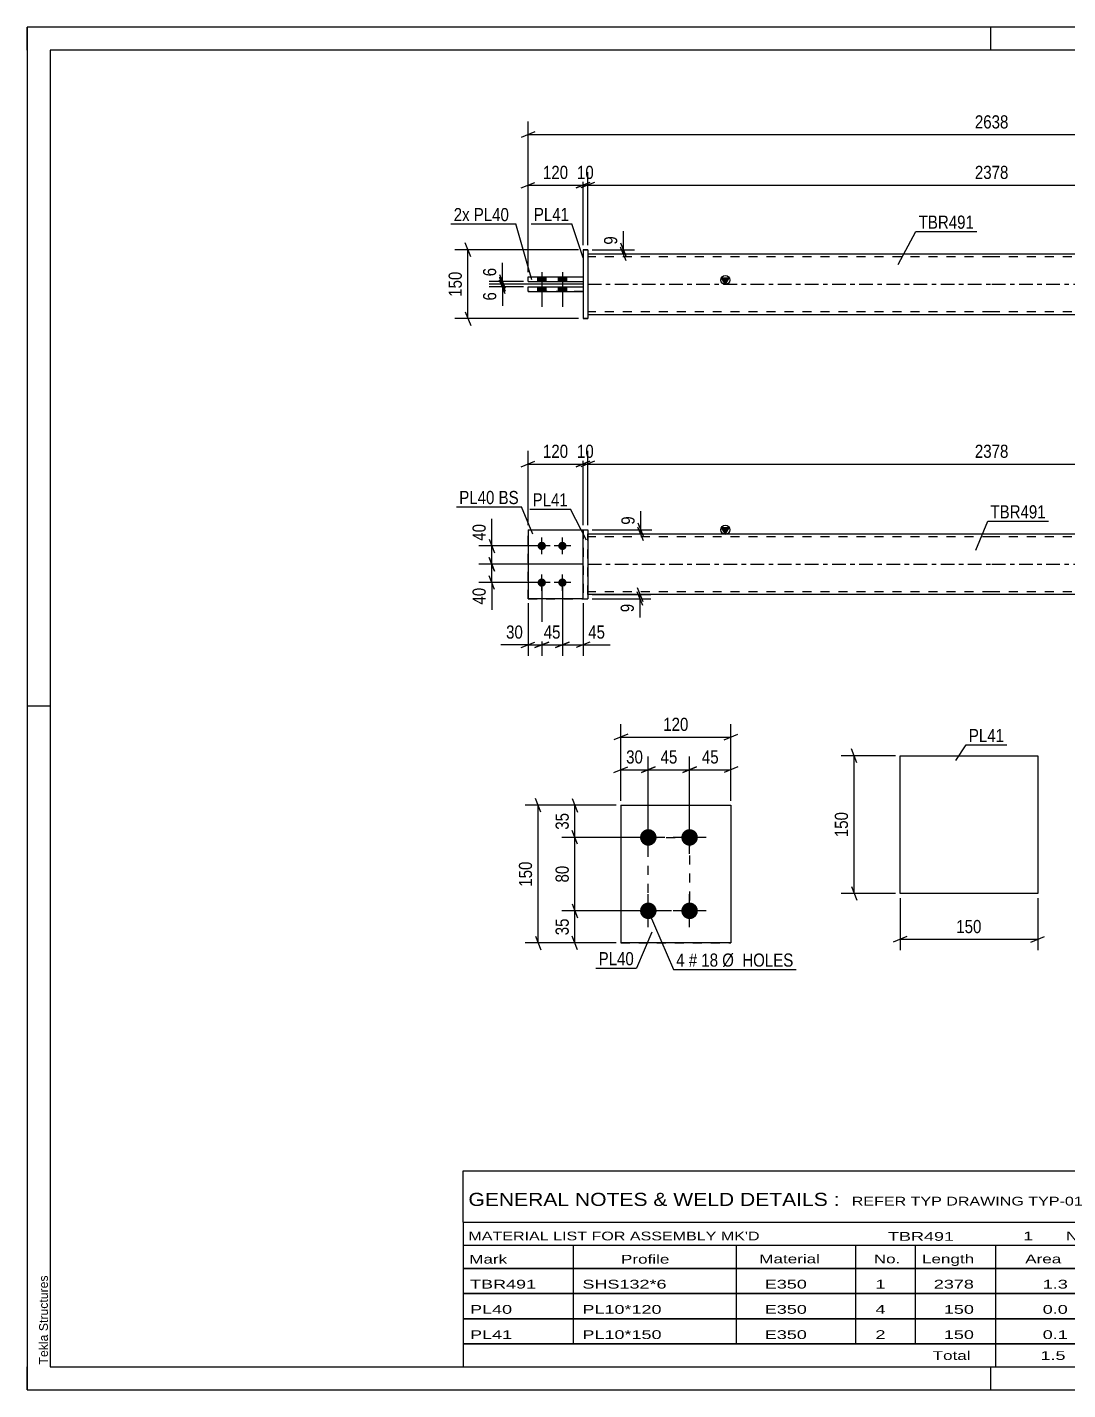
# Model space of a CAD drawing. Header units: millimetres. Extents: x 0 to 420, y 0 to 297.
# Drawn here: x 0 to 226.8, y 0 to 297 of the extents above; entities that cross this region are included whole.
import ezdxf

# ---------------------------------------------------------------- set-up
doc = ezdxf.new("R2010")
doc.units = ezdxf.units.MM
doc.linetypes.add('DXK_LINE_DOT2', pattern=[3.9198, 1.9599, -1.9599])
doc.linetypes.add('DXK_LINE_DOT3', pattern=[5.9187, 2.979, -0.9799, 0.9799, -0.9799])
doc.styles.add('Arial', font='ARIAL.TTF', dxfattribs={"height": 0.2})
doc.styles.add('Arial Narrow', font='ARIALN.TTF', dxfattribs={"height": 0.2})

# ---------------------------------------------------------------- blocks, each defined once
blk = doc.blocks.new('Unknown-582684500-1127')
at = {"color": 5, "linetype": 'Continuous'}
for p, q in [((420, 297), (0, 297)), ((0, 297), (0, 0)), ((0, 292), (0, 297)), ((210, 292), (210, 297)), ((415, 292), (5, 292)), ((5, 292), (5, 5)), ((5, 149), (0, 149)), ((0, 0), (0, 5)), ((5, 5), (415, 5)), ((210, 0), (210, 5)), ((0, 0), (420, 0))]:
    blk.add_line(p, q, dxfattribs=at)
at = {"color": 174, "linetype": 'Continuous', "style": 'Arial'}
blk.add_text('Tekla Structures', height=1.9102, rotation=90, dxfattribs=at).set_placement((4.5, 5.5))
blk = doc.blocks.new('Part-582684500-1392 - 1364')
at = {"color": 2, "linetype": 'Continuous'}
for p, q in [((109.14, 187.44), (121.14, 187.44)), ((109.14, 187.44), (109.14, 172.44)), ((121.14, 172.44), (109.14, 172.44)), ((109.14, 172.44), (109.14, 172.44))]:
    blk.add_line(p, q, dxfattribs=at)
at = {"color": 7, "linetype": 'DXK_LINE_DOT2'}
for p, q in [((109.14, 187.44), (121.14, 187.44)), ((121.14, 187.44), (121.14, 187.44)), ((121.14, 187.44), (121.14, 172.44)), ((109.14, 172.44), (121.14, 172.44))]:
    blk.add_line(p, q, dxfattribs=at)
blk = doc.blocks.new('Part-582684500-1397 - 1364')
at = {"color": 7, "linetype": 'DXK_LINE_DOT2'}
for p, q in [((109.14, 187.44), (121.14, 187.44)), ((109.14, 187.44), (121.14, 187.44)), ((109.14, 172.44), (109.14, 187.44)), ((121.14, 187.44), (121.14, 187.44)), ((121.14, 187.44), (121.14, 172.44)), ((109.14, 172.44), (121.14, 172.44)), ((121.14, 172.44), (109.14, 172.44)), ((109.14, 172.44), (109.14, 172.44))]:
    blk.add_line(p, q, dxfattribs=at)
blk = doc.blocks.new('Part-582684500-1412 - 1364')
at = {"color": 2, "linetype": 'Continuous'}
for p, q in [((121.14, 187.44), (122.14, 187.44)), ((121.14, 172.44), (121.14, 187.44)), ((122.14, 187.44), (122.14, 187.44)), ((122.14, 187.44), (122.14, 172.44)), ((121.14, 172.44), (122.14, 172.44))]:
    blk.add_line(p, q, dxfattribs=at)
at = {"color": 7, "linetype": 'DXK_LINE_DOT2'}
for p, q in [((121.14, 187.44), (122.14, 187.44)), ((121.14, 172.44), (122.14, 172.44))]:
    blk.add_line(p, q, dxfattribs=at)
blk = doc.blocks.new('Bolt-582684500-1414 - 1364')
at = {"linetype": 'Continuous'}
for points in [[(112.14, 184.84), (112.33, 184.82), (112.51, 184.76), (112.67, 184.67), (112.81, 184.54), (112.92, 184.39), (113, 184.22), (113.03, 184.03), (113.03, 183.85), (113, 183.66), (112.92, 183.49), (112.81, 183.34), (112.67, 183.21), (112.51, 183.12), (112.33, 183.06), (112.14, 183.04), (111.95, 183.06), (111.77, 183.12), (111.61, 183.21), (111.47, 183.34), (111.36, 183.49), (111.28, 183.66), (111.24, 183.85), (111.24, 184.03), (111.28, 184.22), (111.36, 184.39), (111.47, 184.54), (111.61, 184.67), (111.77, 184.76), (111.95, 184.82)], [(116.64, 184.84), (116.83, 184.82), (117.01, 184.76), (117.17, 184.67), (117.31, 184.54), (117.42, 184.39), (117.5, 184.22), (117.53, 184.03), (117.53, 183.85), (117.5, 183.66), (117.42, 183.49), (117.31, 183.34), (117.17, 183.21), (117.01, 183.12), (116.83, 183.06), (116.64, 183.04), (116.45, 183.06), (116.27, 183.12), (116.11, 183.21), (115.97, 183.34), (115.86, 183.49), (115.78, 183.66), (115.74, 183.85), (115.74, 184.03), (115.78, 184.22), (115.86, 184.39), (115.97, 184.54), (116.11, 184.67), (116.27, 184.76), (116.45, 184.82)], [(112.14, 176.84), (112.33, 176.82), (112.51, 176.76), (112.67, 176.67), (112.81, 176.54), (112.92, 176.39), (113, 176.22), (113.03, 176.03), (113.03, 175.85), (113, 175.66), (112.92, 175.49), (112.81, 175.34), (112.67, 175.21), (112.51, 175.12), (112.33, 175.06), (112.14, 175.04), (111.95, 175.06), (111.77, 175.12), (111.61, 175.21), (111.47, 175.34), (111.36, 175.49), (111.28, 175.66), (111.24, 175.85), (111.24, 176.03), (111.28, 176.22), (111.36, 176.39), (111.47, 176.54), (111.61, 176.67), (111.77, 176.76), (111.95, 176.82)], [(116.64, 176.84), (116.83, 176.82), (117.01, 176.76), (117.17, 176.67), (117.31, 176.54), (117.42, 176.39), (117.5, 176.22), (117.53, 176.03), (117.53, 175.85), (117.5, 175.66), (117.42, 175.49), (117.31, 175.34), (117.17, 175.21), (117.01, 175.12), (116.83, 175.06), (116.64, 175.04), (116.45, 175.06), (116.27, 175.12), (116.11, 175.21), (115.97, 175.34), (115.86, 175.49), (115.78, 175.66), (115.74, 175.85), (115.74, 176.03), (115.78, 176.22), (115.86, 176.39), (115.97, 176.54), (116.11, 176.67), (116.27, 176.76), (116.45, 176.82)]]:
    blk.add_hatch(color=1, dxfattribs=at).paths.add_polyline_path(points)
at = {"color": 1, "linetype": 'Continuous'}
for p, q in [((112.14, 182.14), (112.14, 185.74)), ((116.64, 182.14), (116.64, 185.74)), ((113.94, 183.94), (110.34, 183.94)), ((118.44, 183.94), (114.84, 183.94)), ((113.94, 175.94), (110.34, 175.94)), ((112.14, 174.14), (112.14, 177.74)), ((118.44, 175.94), (114.84, 175.94)), ((116.64, 174.14), (116.64, 177.74))]:
    blk.add_line(p, q, dxfattribs=at)
blk = doc.blocks.new('Part-582684500-1439 - 1364')
at = {"linetype": 'Continuous'}
blk.add_hatch(color=2, dxfattribs=at).paths.add_polyline_path([(152.14, 186.54), (151.34, 187.94), (152.94, 187.94)])
at = {"color": 2, "linetype": 'Continuous'}
for p, q in [((152.14, 186.54), (151.34, 187.94)), ((151.34, 187.94), (152.94, 187.94)), ((152.94, 187.94), (152.14, 186.54)), ((122.14, 186.54), (210.14, 186.54)), ((210.24, 186.54), (298.24, 186.54)), ((210.14, 173.34), (122.14, 173.34)), ((298.24, 173.34), (210.24, 173.34))]:
    blk.add_line(p, q, dxfattribs=at)
at = {"color": 7, "linetype": 'DXK_LINE_DOT2'}
for p, q in [((122.14, 173.34), (122.14, 186.54)), ((210.14, 185.94), (122.14, 185.94)), ((298.24, 185.94), (210.24, 185.94)), ((298.24, 186.54), (298.24, 173.34)), ((210.14, 173.94), (122.14, 173.94)), ((298.24, 173.94), (210.24, 173.94))]:
    blk.add_line(p, q, dxfattribs=at)
at = {"color": 7, "linetype": 'DXK_LINE_DOT3'}
for p, q in [((122.14, 179.94), (210.14, 179.94)), ((210.24, 179.94), (298.24, 179.94))]:
    blk.add_line(p, q, dxfattribs=at)
at = {"color": 2, "linetype": 'Continuous'}
blk.add_circle((152.14, 187.44), 1, dxfattribs=at)
blk = doc.blocks.new('Part-582684500-1771 - 1745')
at = {"color": 2, "linetype": 'Continuous'}
for p, q in [((109.14, 240.39), (121.14, 240.39)), ((109.14, 239.39), (109.14, 240.39)), ((109.14, 239.39), (121.14, 239.39)), ((109.14, 239.39), (109.14, 239.39)), ((121.14, 240.39), (121.14, 239.39))]:
    blk.add_line(p, q, dxfattribs=at)
at = {"color": 7, "linetype": 'DXK_LINE_DOT2'}
for p, q in [((109.14, 240.39), (121.14, 240.39)), ((121.14, 239.39), (109.14, 239.39))]:
    blk.add_line(p, q, dxfattribs=at)
blk = doc.blocks.new('Part-582684500-1751 - 1745')
at = {"linetype": 'Continuous'}
blk.add_hatch(color=2, dxfattribs=at).paths.add_polyline_path([(152.14, 240.99), (151.34, 242.39), (152.94, 242.39)])
at = {"color": 2, "linetype": 'Continuous'}
for p, q in [((122.14, 247.59), (210.14, 247.59)), ((210.24, 247.59), (298.24, 247.59)), ((152.14, 240.99), (151.34, 242.39)), ((151.34, 242.39), (152.94, 242.39)), ((152.94, 242.39), (152.14, 240.99)), ((122.14, 234.39), (210.14, 234.39)), ((210.24, 234.39), (298.24, 234.39))]:
    blk.add_line(p, q, dxfattribs=at)
at = {"color": 7, "linetype": 'DXK_LINE_DOT2'}
for p, q in [((122.14, 247.59), (122.14, 234.39)), ((210.14, 246.99), (122.14, 246.99)), ((298.24, 246.99), (210.24, 246.99)), ((298.24, 247.59), (298.24, 234.39)), ((210.14, 234.99), (122.14, 234.99)), ((298.24, 234.99), (210.24, 234.99))]:
    blk.add_line(p, q, dxfattribs=at)
at = {"color": 7, "linetype": 'DXK_LINE_DOT3'}
for p, q in [((122.14, 240.99), (210.14, 240.99)), ((210.24, 240.99), (298.24, 240.99))]:
    blk.add_line(p, q, dxfattribs=at)
at = {"color": 2, "linetype": 'Continuous'}
blk.add_circle((152.14, 241.89), 1, dxfattribs=at)
blk = doc.blocks.new('Part-582684500-1776 - 1745')
at = {"color": 2, "linetype": 'Continuous'}
for p, q in [((109.14, 242.59), (121.14, 242.59)), ((109.14, 241.59), (109.14, 242.59)), ((109.14, 241.59), (121.14, 241.59)), ((109.14, 241.59), (109.14, 241.59)), ((121.14, 242.59), (121.14, 241.59))]:
    blk.add_line(p, q, dxfattribs=at)
at = {"color": 7, "linetype": 'DXK_LINE_DOT2'}
for p, q in [((109.14, 242.59), (121.14, 242.59)), ((109.14, 242.59), (109.14, 242.59)), ((109.14, 241.59), (121.14, 241.59)), ((121.14, 242.59), (121.14, 242.59))]:
    blk.add_line(p, q, dxfattribs=at)
blk = doc.blocks.new('Part-582684500-1781 - 1745')
at = {"color": 2, "linetype": 'Continuous'}
for p, q in [((121.14, 248.49), (122.14, 248.49)), ((121.14, 248.49), (121.14, 233.49)), ((122.14, 248.49), (122.14, 248.49)), ((122.14, 248.49), (122.14, 233.49)), ((122.14, 233.49), (121.14, 233.49)), ((121.14, 233.49), (121.14, 233.49))]:
    blk.add_line(p, q, dxfattribs=at)
at = {"color": 7, "linetype": 'DXK_LINE_DOT2'}
for p, q in [((122.14, 248.49), (121.14, 248.49)), ((122.14, 248.49), (122.14, 248.49)), ((121.14, 233.49), (122.14, 233.49))]:
    blk.add_line(p, q, dxfattribs=at)
blk = doc.blocks.new('Bolt-582684500-1783 - 1745')
at = {"linetype": 'Continuous'}
for points in [[(111.24, 241.59), (113.04, 241.59), (113.04, 242.59), (111.24, 242.59)], [(111.24, 241.59), (113.04, 241.59), (113.04, 242.59), (111.24, 242.59)], [(115.74, 241.59), (117.54, 241.59), (117.54, 242.59), (115.74, 242.59)], [(115.74, 241.59), (117.54, 241.59), (117.54, 242.59), (115.74, 242.59)], [(111.24, 239.39), (113.04, 239.39), (113.04, 240.39), (111.24, 240.39)], [(111.24, 239.39), (113.04, 239.39), (113.04, 240.39), (111.24, 240.39)], [(115.74, 239.39), (117.54, 239.39), (117.54, 240.39), (115.74, 240.39)], [(115.74, 239.39), (117.54, 239.39), (117.54, 240.39), (115.74, 240.39)]]:
    blk.add_hatch(color=1, dxfattribs=at).paths.add_polyline_path(points)
at = {"color": 1, "linetype": 'Continuous'}
for p, q in [((112.14, 243.59), (112.14, 236.09)), ((112.14, 243.59), (112.14, 236.09)), ((116.64, 243.59), (116.64, 236.09)), ((116.64, 243.59), (116.64, 236.09)), ((111.24, 242.59), (111.24, 241.59)), ((111.24, 242.59), (111.24, 241.59)), ((113.04, 242.59), (113.04, 241.59)), ((113.04, 242.59), (113.04, 241.59)), ((115.74, 242.59), (115.74, 241.59)), ((115.74, 242.59), (115.74, 241.59)), ((117.54, 242.59), (117.54, 241.59)), ((117.54, 242.59), (117.54, 241.59)), ((111.24, 240.39), (111.24, 239.39)), ((111.24, 240.39), (111.24, 239.39)), ((113.04, 240.39), (113.04, 239.39)), ((113.04, 240.39), (113.04, 239.39)), ((115.74, 240.39), (115.74, 239.39)), ((115.74, 240.39), (115.74, 239.39)), ((117.54, 240.39), (117.54, 239.39)), ((117.54, 240.39), (117.54, 239.39))]:
    blk.add_line(p, q, dxfattribs=at)
blk = doc.blocks.new('Bolt-582684500-2085 - 2022')
at = {"linetype": 'Continuous'}
for points in [[(135.36, 122.2), (135.73, 122.16), (136.09, 122.04), (136.41, 121.85), (136.69, 121.6), (136.92, 121.3), (137.07, 120.95), (137.15, 120.58), (137.15, 120.21), (137.07, 119.84), (136.92, 119.5), (136.69, 119.19), (136.41, 118.94), (136.09, 118.75), (135.73, 118.63), (135.36, 118.6), (134.98, 118.63), (134.62, 118.75), (134.3, 118.94), (134.02, 119.19), (133.8, 119.5), (133.64, 119.84), (133.57, 120.21), (133.57, 120.58), (133.64, 120.95), (133.8, 121.3), (134.02, 121.6), (134.3, 121.85), (134.62, 122.04), (134.98, 122.16)], [(144.36, 122.2), (144.73, 122.16), (145.09, 122.04), (145.41, 121.85), (145.69, 121.6), (145.92, 121.3), (146.07, 120.95), (146.15, 120.58), (146.15, 120.21), (146.07, 119.84), (145.92, 119.5), (145.69, 119.19), (145.41, 118.94), (145.09, 118.75), (144.73, 118.63), (144.36, 118.6), (143.98, 118.63), (143.62, 118.75), (143.3, 118.94), (143.02, 119.19), (142.8, 119.5), (142.64, 119.84), (142.57, 120.21), (142.57, 120.58), (142.64, 120.95), (142.8, 121.3), (143.02, 121.6), (143.3, 121.85), (143.62, 122.04), (143.98, 122.16)], [(135.36, 106.2), (135.73, 106.16), (136.09, 106.04), (136.41, 105.85), (136.69, 105.6), (136.92, 105.3), (137.07, 104.95), (137.15, 104.58), (137.15, 104.21), (137.07, 103.84), (136.92, 103.5), (136.69, 103.19), (136.41, 102.94), (136.09, 102.75), (135.73, 102.63), (135.36, 102.6), (134.98, 102.63), (134.62, 102.75), (134.3, 102.94), (134.02, 103.19), (133.8, 103.5), (133.64, 103.84), (133.57, 104.21), (133.57, 104.58), (133.64, 104.95), (133.8, 105.3), (134.02, 105.6), (134.3, 105.85), (134.62, 106.04), (134.98, 106.16)], [(144.36, 106.2), (144.73, 106.16), (145.09, 106.04), (145.41, 105.85), (145.69, 105.6), (145.92, 105.3), (146.07, 104.95), (146.15, 104.58), (146.15, 104.21), (146.07, 103.84), (145.92, 103.5), (145.69, 103.19), (145.41, 102.94), (145.09, 102.75), (144.73, 102.63), (144.36, 102.6), (143.98, 102.63), (143.62, 102.75), (143.3, 102.94), (143.02, 103.19), (142.8, 103.5), (142.64, 103.84), (142.57, 104.21), (142.57, 104.58), (142.64, 104.95), (142.8, 105.3), (143.02, 105.6), (143.3, 105.85), (143.62, 106.04), (143.98, 106.16)]]:
    blk.add_hatch(color=1, dxfattribs=at).paths.add_polyline_path(points)
at = {"color": 1, "linetype": 'Continuous'}
for p, q in [((135.36, 116.8), (135.36, 124)), ((144.36, 116.8), (144.36, 124)), ((138.96, 120.4), (131.76, 120.4)), ((147.96, 120.4), (140.76, 120.4)), ((135.36, 100.8), (135.36, 108)), ((144.36, 100.8), (144.36, 108)), ((138.96, 104.4), (131.76, 104.4)), ((147.96, 104.4), (140.76, 104.4))]:
    blk.add_line(p, q, dxfattribs=at)
blk = doc.blocks.new('Part-582684500-2090 - 2022')
at = {"color": 2, "linetype": 'Continuous'}
for p, q in [((129.36, 127.4), (153.36, 127.4)), ((129.36, 127.4), (129.36, 97.4)), ((153.36, 127.4), (153.36, 127.4)), ((153.36, 127.4), (153.36, 97.4)), ((153.36, 97.4), (129.36, 97.4)), ((129.36, 97.4), (129.36, 97.4))]:
    blk.add_line(p, q, dxfattribs=at)
at = {"color": 7, "linetype": 'DXK_LINE_DOT2'}
for p, q in [((129.36, 127.4), (153.36, 127.4)), ((153.36, 127.4), (153.36, 127.4)), ((129.36, 97.4), (153.36, 97.4))]:
    blk.add_line(p, q, dxfattribs=at)
blk = doc.blocks.new('Part-582684500-2237 - 2231')
at = {"color": 2, "linetype": 'Continuous'}
for p, q in [((190.22, 108.19), (190.23, 138.19)), ((190.23, 138.19), (220.23, 138.19)), ((220.23, 138.19), (220.22, 108.19)), ((220.22, 108.19), (190.22, 108.19))]:
    blk.add_line(p, q, dxfattribs=at)
blk = doc.blocks.new('Rectangle-582684500-2216 - 2022')
at = {"color": 1, "linetype": 'DXK_LINE_DOT2'}
blk.add_lwpolyline([(135.36, 120.4), (144.36, 120.4), (144.36, 104.4), (135.36, 104.4), (135.36, 120.4)], close=True, dxfattribs=at)
blk = doc.blocks.new('StraightDimension-582684500-1601 - 1364')
at = {"color": 7, "linetype": 'Continuous'}
for p, q in [((100.66, 185.44), (101.86, 182.44)), ((111.14, 183.94), (98.41, 183.94)), ((101.86, 178.44), (100.66, 181.44)), ((101.26, 179.94), (101.26, 183.94)), ((121.14, 179.94), (98.41, 179.94))]:
    blk.add_line(p, q, dxfattribs=at)
at = {"color": 0}
blk.add_wipeout([(100.51, 189.32), (96.31, 189.32), (96.31, 184.46), (100.51, 184.46)], dxfattribs=at)
at = {"color": 7, "linetype": 'Continuous'}
blk.add_line((101.26, 183.94), (101.26, 189.85), dxfattribs=at)
blk.add_line((101.26, 183.94), (101.26, 189.85), dxfattribs=at)
at = {"color": 3, "style": 'Arial Narrow'}
blk.add_text('40', height=2.863, rotation=90.0002, dxfattribs=at).set_placement((99.91, 185.06))
blk = doc.blocks.new('StraightDimension-582684500-1572 - 1364')
at = {"color": 7, "linetype": 'Continuous'}
for p, q in [((112.14, 174.94), (112.14, 159.98)), ((109.14, 171.44), (109.14, 159.98)), ((107.64, 161.78), (110.64, 162.98)), ((109.14, 162.38), (112.14, 162.38)), ((113.64, 162.98), (110.64, 161.78))]:
    blk.add_line(p, q, dxfattribs=at)
at = {"color": 0}
blk.add_wipeout([(108.61, 163.13), (108.61, 167.33), (103.76, 167.33), (103.76, 163.13)], dxfattribs=at)
at = {"color": 7, "linetype": 'Continuous'}
blk.add_line((109.14, 162.38), (103.23, 162.38), dxfattribs=at)
blk.add_line((109.14, 162.38), (103.23, 162.38), dxfattribs=at)
at = {"color": 3, "style": 'Arial Narrow'}
blk.add_text('30', height=2.863, dxfattribs=at).set_placement((104.36, 163.73))
blk = doc.blocks.new('StraightDimension-582684500-1565 - 1364')
at = {"color": 7, "linetype": 'Continuous'}
for p, q in [((112.14, 174.94), (112.14, 159.98)), ((116.64, 174.94), (116.64, 159.98)), ((110.64, 161.78), (113.64, 162.98)), ((112.14, 162.38), (116.64, 162.38)), ((118.14, 162.98), (115.14, 161.78))]:
    blk.add_line(p, q, dxfattribs=at)
at = {"color": 0}
blk.add_wipeout([(116.82, 163.13), (116.82, 167.33), (111.96, 167.33), (111.96, 163.13)], dxfattribs=at)
at = {"color": 3, "style": 'Arial Narrow'}
blk.add_text('45', height=2.863, dxfattribs=at).set_placement((112.56, 163.73))
blk = doc.blocks.new('StraightDimension-582684500-1458 - 1364')
at = {"color": 7, "linetype": 'Continuous'}
for p, q in [((107.64, 201.19), (110.64, 202.39)), ((109.14, 188.44), (109.14, 204.64)), ((122.64, 202.39), (119.64, 201.19)), ((121.14, 188.44), (121.14, 204.64)), ((109.14, 201.79), (121.14, 201.79))]:
    blk.add_line(p, q, dxfattribs=at)
at = {"color": 0}
blk.add_wipeout([(118.48, 202.54), (118.48, 206.74), (111.8, 206.74), (111.8, 202.54)], dxfattribs=at)
at = {"color": 3, "style": 'Arial Narrow'}
blk.add_text('120', height=2.863, dxfattribs=at).set_placement((112.4, 203.14))
blk = doc.blocks.new('StraightDimension-582684500-1485 - 1364')
at = {"color": 7, "linetype": 'Continuous'}
for p, q in [((119.64, 201.19), (122.64, 202.39)), ((123.64, 202.39), (120.64, 201.19)), ((121.14, 188.44), (121.14, 204.64)), ((122.14, 188.44), (122.14, 204.64)), ((121.14, 201.79), (122.14, 201.79))]:
    blk.add_line(p, q, dxfattribs=at)
at = {"color": 0}
blk.add_wipeout([(124.07, 202.54), (124.07, 206.74), (119.21, 206.74), (119.21, 202.54)], dxfattribs=at)
at = {"color": 3, "style": 'Arial Narrow'}
blk.add_text('10', height=2.863, dxfattribs=at).set_placement((119.81, 203.14))
blk = doc.blocks.new('StraightDimension-582684500-1502 - 1364')
at = {"color": 7, "linetype": 'Continuous'}
for p, q in [((123.64, 202.39), (120.64, 201.19)), ((122.14, 188.44), (122.14, 204.64)), ((296.74, 201.19), (299.74, 202.39)), ((298.24, 188.44), (298.24, 204.64)), ((122.14, 201.79), (298.24, 201.79))]:
    blk.add_line(p, q, dxfattribs=at)
at = {"color": 0}
blk.add_wipeout([(214.45, 202.54), (214.45, 206.74), (205.93, 206.74), (205.93, 202.54)], dxfattribs=at)
at = {"color": 3, "style": 'Arial Narrow'}
blk.add_text('2378', height=2.863, dxfattribs=at).set_placement((206.53, 203.14))
blk = doc.blocks.new('StraightDimension-582684500-1552 - 1364')
at = {"color": 7, "linetype": 'Continuous'}
for p, q in [((116.64, 174.94), (116.64, 159.98)), ((121.14, 171.44), (121.14, 159.98)), ((115.14, 161.78), (118.14, 162.98)), ((116.64, 162.38), (121.14, 162.38)), ((122.64, 162.98), (119.64, 161.78))]:
    blk.add_line(p, q, dxfattribs=at)
at = {"color": 0}
blk.add_wipeout([(126.52, 163.13), (126.52, 167.33), (121.66, 167.33), (121.66, 163.13)], dxfattribs=at)
at = {"color": 7, "linetype": 'Continuous'}
blk.add_line((121.14, 162.38), (127.05, 162.38), dxfattribs=at)
blk.add_line((121.14, 162.38), (127.05, 162.38), dxfattribs=at)
at = {"color": 3, "style": 'Arial Narrow'}
blk.add_text('45', height=2.863, dxfattribs=at).set_placement((122.26, 163.73))
blk = doc.blocks.new('StraightDimension-582684500-1583 - 1364')
at = {"color": 7, "linetype": 'Continuous'}
for p, q in [((123.14, 173.34), (135.94, 173.34)), ((123.14, 172.44), (135.94, 172.44)), ((132.94, 174.84), (134.14, 171.84)), ((134.14, 170.94), (132.94, 173.94)), ((133.54, 172.44), (133.54, 173.34))]:
    blk.add_line(p, q, dxfattribs=at)
at = {"color": 0}
blk.add_wipeout([(132.79, 171.91), (128.59, 171.91), (128.59, 168.89), (132.79, 168.89)], dxfattribs=at)
at = {"color": 7, "linetype": 'Continuous'}
blk.add_line((133.54, 172.44), (133.54, 168.36), dxfattribs=at)
blk.add_line((133.54, 172.44), (133.54, 168.36), dxfattribs=at)
at = {"color": 3, "style": 'Arial Narrow'}
blk.add_text('9', height=2.86, rotation=90.0002, dxfattribs=at).set_placement((132.19, 169.49))
blk = doc.blocks.new('StraightDimension-582684500-1592 - 1364')
at = {"color": 7, "linetype": 'Continuous'}
for p, q in [((123.14, 187.44), (136.1, 187.44)), ((133.1, 188.94), (134.3, 185.94)), ((134.3, 185.04), (133.1, 188.04)), ((133.7, 186.54), (133.7, 187.44)), ((123.14, 186.54), (136.1, 186.54))]:
    blk.add_line(p, q, dxfattribs=at)
at = {"color": 0}
blk.add_wipeout([(132.95, 190.99), (128.75, 190.99), (128.75, 187.96), (132.95, 187.96)], dxfattribs=at)
at = {"color": 7, "linetype": 'Continuous'}
blk.add_line((133.7, 187.44), (133.7, 191.52), dxfattribs=at)
blk.add_line((133.7, 187.44), (133.7, 191.52), dxfattribs=at)
at = {"color": 3, "style": 'Arial Narrow'}
blk.add_text('9', height=2.86, rotation=90.0002, dxfattribs=at).set_placement((132.35, 188.56))
blk = doc.blocks.new('StraightDimension-582684500-1618 - 1364')
at = {"color": 7, "linetype": 'Continuous'}
for p, q in [((100.66, 181.44), (101.86, 178.44)), ((121.14, 179.94), (98.41, 179.94)), ((101.26, 175.94), (101.26, 179.94)), ((111.14, 175.94), (98.41, 175.94)), ((101.86, 174.44), (100.66, 177.44))]:
    blk.add_line(p, q, dxfattribs=at)
at = {"color": 0}
blk.add_wipeout([(100.51, 175.41), (96.31, 175.41), (96.31, 170.56), (100.51, 170.56)], dxfattribs=at)
at = {"color": 7, "linetype": 'Continuous'}
blk.add_line((101.26, 175.94), (101.26, 170.03), dxfattribs=at)
blk.add_line((101.26, 175.94), (101.26, 170.03), dxfattribs=at)
at = {"color": 3, "style": 'Arial Narrow'}
blk.add_text('40', height=2.863, rotation=90.0002, dxfattribs=at).set_placement((99.91, 171.16))
blk = doc.blocks.new('StraightDimension-582684500-1833 - 1745')
at = {"color": 7, "linetype": 'Continuous'}
for p, q in [((121.14, 240.99), (100.7, 240.99)), ((102.95, 242.49), (104.15, 239.49)), ((104.15, 238.89), (102.95, 241.89)), ((103.55, 240.39), (103.55, 240.99)), ((108.14, 240.39), (100.7, 240.39))]:
    blk.add_line(p, q, dxfattribs=at)
at = {"color": 0}
blk.add_wipeout([(102.8, 239.86), (98.6, 239.86), (98.6, 236.83), (102.8, 236.83)], dxfattribs=at)
at = {"color": 7, "linetype": 'Continuous'}
blk.add_line((103.55, 240.39), (103.55, 236.31), dxfattribs=at)
blk.add_line((103.55, 240.39), (103.55, 236.31), dxfattribs=at)
at = {"color": 3, "style": 'Arial Narrow'}
blk.add_text('6', height=2.86, rotation=90.0002, dxfattribs=at).set_placement((102.2, 237.43))
blk = doc.blocks.new('StraightDimension-582684500-1882 - 1745')
at = {"color": 7, "linetype": 'Continuous'}
for p, q in [((109.14, 243.59), (109.14, 265.43)), ((121.14, 249.49), (121.14, 265.43)), ((107.64, 261.98), (110.64, 263.18)), ((109.14, 262.58), (121.14, 262.58)), ((122.64, 263.18), (119.64, 261.98))]:
    blk.add_line(p, q, dxfattribs=at)
at = {"color": 0}
blk.add_wipeout([(118.48, 263.33), (118.48, 267.53), (111.8, 267.53), (111.8, 263.33)], dxfattribs=at)
at = {"color": 3, "style": 'Arial Narrow'}
blk.add_text('120', height=2.863, dxfattribs=at).set_placement((112.4, 263.93))
blk = doc.blocks.new('StraightDimension-582684500-1817 - 1745')
at = {"color": 7, "linetype": 'Continuous'}
for p, q in [((108.14, 241.59), (100.7, 241.59)), ((121.14, 240.99), (100.7, 240.99)), ((102.95, 243.09), (104.15, 240.09)), ((104.15, 239.49), (102.95, 242.49)), ((103.55, 240.99), (103.55, 241.59))]:
    blk.add_line(p, q, dxfattribs=at)
at = {"color": 0}
blk.add_wipeout([(102.8, 245.14), (98.6, 245.14), (98.6, 242.11), (102.8, 242.11)], dxfattribs=at)
at = {"color": 7, "linetype": 'Continuous'}
blk.add_line((103.55, 241.59), (103.55, 245.66), dxfattribs=at)
blk.add_line((103.55, 241.59), (103.55, 245.66), dxfattribs=at)
at = {"color": 3, "style": 'Arial Narrow'}
blk.add_text('6', height=2.86, rotation=90.0002, dxfattribs=at).set_placement((102.2, 242.71))
blk = doc.blocks.new('StraightDimension-582684500-1850 - 1745')
at = {"color": 7, "linetype": 'Continuous'}
for p, q in [((129.32, 249.99), (130.52, 246.99)), ((123.14, 248.49), (132.32, 248.49)), ((123.14, 247.59), (132.32, 247.59)), ((130.52, 246.09), (129.32, 249.09)), ((129.92, 247.59), (129.92, 248.49))]:
    blk.add_line(p, q, dxfattribs=at)
at = {"color": 0}
blk.add_wipeout([(129.17, 252.04), (124.97, 252.04), (124.97, 249.01), (129.17, 249.01)], dxfattribs=at)
at = {"color": 7, "linetype": 'Continuous'}
blk.add_line((129.92, 248.49), (129.92, 252.56), dxfattribs=at)
blk.add_line((129.92, 248.49), (129.92, 252.56), dxfattribs=at)
at = {"color": 3, "style": 'Arial Narrow'}
blk.add_text('9', height=2.86, rotation=90.0002, dxfattribs=at).set_placement((128.57, 249.61))
blk = doc.blocks.new('StraightDimension-582684500-1861 - 1745')
at = {"color": 7, "linetype": 'Continuous'}
for p, q in [((96.65, 246.99), (95.45, 249.99)), ((120.14, 248.49), (93.2, 248.49)), ((96.05, 233.49), (96.05, 248.49)), ((95.45, 234.99), (96.65, 231.99)), ((120.14, 233.49), (93.2, 233.49))]:
    blk.add_line(p, q, dxfattribs=at)
at = {"color": 0}
blk.add_wipeout([(95.3, 244.33), (91.1, 244.33), (91.1, 237.64), (95.3, 237.64)], dxfattribs=at)
at = {"color": 3, "style": 'Arial Narrow'}
blk.add_text('150', height=2.863, rotation=90.0002, dxfattribs=at).set_placement((94.7, 238.24))
blk = doc.blocks.new('StraightDimension-582684500-1872 - 1745')
at = {"color": 7, "linetype": 'Continuous'}
for p, q in [((121.14, 249.49), (121.14, 265.43)), ((122.14, 249.49), (122.14, 265.43)), ((119.64, 261.98), (122.64, 263.18)), ((123.64, 263.18), (120.64, 261.98)), ((121.14, 262.58), (122.14, 262.58))]:
    blk.add_line(p, q, dxfattribs=at)
at = {"color": 0}
blk.add_wipeout([(124.07, 263.33), (124.07, 267.53), (119.21, 267.53), (119.21, 263.33)], dxfattribs=at)
at = {"color": 3, "style": 'Arial Narrow'}
blk.add_text('10', height=2.863, dxfattribs=at).set_placement((119.81, 263.93))
blk = doc.blocks.new('StraightDimension-582684500-1892 - 1745')
at = {"color": 7, "linetype": 'Continuous'}
for p, q in [((122.14, 249.49), (122.14, 265.43)), ((298.24, 249.49), (298.24, 265.43)), ((123.64, 263.18), (120.64, 261.98)), ((122.14, 262.58), (298.24, 262.58)), ((296.74, 261.98), (299.74, 263.18))]:
    blk.add_line(p, q, dxfattribs=at)
at = {"color": 0}
blk.add_wipeout([(214.45, 263.33), (214.45, 267.53), (205.93, 267.53), (205.93, 263.33)], dxfattribs=at)
at = {"color": 3, "style": 'Arial Narrow'}
blk.add_text('2378', height=2.863, dxfattribs=at).set_placement((206.53, 263.93))
blk = doc.blocks.new('StraightDimension-582684500-1923 - 1745')
at = {"color": 7, "linetype": 'Continuous'}
for p, q in [((109.14, 243.59), (109.14, 276.44)), ((311.24, 243.59), (311.24, 276.44)), ((110.64, 274.19), (107.64, 272.99)), ((109.14, 273.59), (311.24, 273.59)), ((309.74, 272.99), (312.74, 274.19))]:
    blk.add_line(p, q, dxfattribs=at)
at = {"color": 0}
blk.add_wipeout([(214.45, 274.34), (214.45, 278.54), (205.93, 278.54), (205.93, 274.34)], dxfattribs=at)
at = {"color": 3, "style": 'Arial Narrow'}
blk.add_text('2638', height=2.863, dxfattribs=at).set_placement((206.53, 274.94))
blk = doc.blocks.new('StraightDimension-582684500-2094 - 2022')
at = {"color": 7, "linetype": 'Continuous'}
for p, q in [((130.86, 142.87), (127.86, 141.67)), ((129.36, 128.4), (129.36, 145.12)), ((151.86, 141.67), (154.86, 142.87)), ((153.36, 128.4), (153.36, 145.12)), ((129.36, 142.27), (153.36, 142.27))]:
    blk.add_line(p, q, dxfattribs=at)
at = {"color": 0}
blk.add_wipeout([(144.7, 143.02), (144.7, 147.22), (138.01, 147.22), (138.01, 143.02)], dxfattribs=at)
at = {"color": 3, "style": 'Arial Narrow'}
blk.add_text('120', height=2.863, dxfattribs=at).set_placement((138.61, 143.62))
blk = doc.blocks.new('StraightDimension-582684500-2114 - 2022')
at = {"color": 7, "linetype": 'Continuous'}
for p, q in [((129.36, 128.4), (129.36, 138.01)), ((135.36, 121.4), (135.36, 138.01)), ((127.86, 134.56), (130.86, 135.76)), ((129.36, 135.16), (135.36, 135.16)), ((136.86, 135.76), (133.86, 134.56))]:
    blk.add_line(p, q, dxfattribs=at)
at = {"color": 0}
blk.add_wipeout([(134.78, 135.91), (134.78, 140.11), (129.93, 140.11), (129.93, 135.91)], dxfattribs=at)
at = {"color": 3, "style": 'Arial Narrow'}
blk.add_text('30', height=2.863, dxfattribs=at).set_placement((130.53, 136.51))
blk = doc.blocks.new('StraightDimension-582684500-2154 - 2022')
at = {"color": 7, "linetype": 'Continuous'}
for p, q in [((111.96, 125.9), (110.76, 128.9)), ((128.36, 127.4), (108.51, 127.4)), ((111.36, 97.4), (111.36, 127.4)), ((110.76, 98.9), (111.96, 95.9)), ((128.36, 97.4), (108.51, 97.4))]:
    blk.add_line(p, q, dxfattribs=at)
at = {"color": 0}
blk.add_wipeout([(110.61, 115.74), (106.41, 115.74), (106.41, 109.05), (110.61, 109.05)], dxfattribs=at)
at = {"color": 3, "style": 'Arial Narrow'}
blk.add_text('150', height=2.863, rotation=90.0002, dxfattribs=at).set_placement((110.01, 109.65))
blk = doc.blocks.new('StraightDimension-582684500-2127 - 2022')
at = {"color": 7, "linetype": 'Continuous'}
for p, q in [((135.36, 121.4), (135.36, 138.01)), ((144.36, 121.4), (144.36, 138.01)), ((133.86, 134.56), (136.86, 135.76)), ((135.36, 135.16), (144.36, 135.16)), ((145.86, 135.76), (142.86, 134.56))]:
    blk.add_line(p, q, dxfattribs=at)
at = {"color": 0}
blk.add_wipeout([(142.28, 135.91), (142.28, 140.11), (137.43, 140.11), (137.43, 135.91)], dxfattribs=at)
at = {"color": 3, "style": 'Arial Narrow'}
blk.add_text('45', height=2.863, dxfattribs=at).set_placement((138.03, 136.51))
blk = doc.blocks.new('StraightDimension-582684500-2137 - 2022')
at = {"color": 7, "linetype": 'Continuous'}
for p, q in [((144.36, 121.4), (144.36, 138.01)), ((153.36, 128.4), (153.36, 138.01)), ((142.86, 134.56), (145.86, 135.76)), ((144.36, 135.16), (153.36, 135.16)), ((154.86, 135.76), (151.86, 134.56))]:
    blk.add_line(p, q, dxfattribs=at)
at = {"color": 0}
blk.add_wipeout([(151.28, 135.91), (151.28, 140.11), (146.43, 140.11), (146.43, 135.91)], dxfattribs=at)
at = {"color": 3, "style": 'Arial Narrow'}
blk.add_text('45', height=2.863, dxfattribs=at).set_placement((147.03, 136.51))
blk = doc.blocks.new('StraightDimension-582684500-2171 - 2022')
at = {"color": 7, "linetype": 'Continuous'}
for p, q in [((134.36, 104.4), (116.51, 104.4)), ((118.76, 105.9), (119.96, 102.9)), ((119.36, 97.4), (119.36, 104.4)), ((119.96, 95.9), (118.76, 98.9)), ((128.36, 97.4), (116.51, 97.4))]:
    blk.add_line(p, q, dxfattribs=at)
at = {"color": 0}
blk.add_wipeout([(118.61, 103.32), (114.41, 103.32), (114.41, 98.47), (118.61, 98.47)], dxfattribs=at)
at = {"color": 3, "style": 'Arial Narrow'}
blk.add_text('35', height=2.863, rotation=90.0002, dxfattribs=at).set_placement((118.01, 99.07))
blk = doc.blocks.new('StraightDimension-582684500-2187 - 2022')
at = {"color": 7, "linetype": 'Continuous'}
for p, q in [((119.96, 118.9), (118.76, 121.9)), ((134.36, 120.4), (116.51, 120.4)), ((119.36, 104.4), (119.36, 120.4)), ((134.36, 104.4), (116.51, 104.4)), ((118.76, 105.9), (119.96, 102.9))]:
    blk.add_line(p, q, dxfattribs=at)
at = {"color": 0}
blk.add_wipeout([(118.61, 114.82), (114.41, 114.82), (114.41, 109.97), (118.61, 109.97)], dxfattribs=at)
at = {"color": 3, "style": 'Arial Narrow'}
blk.add_text('80', height=2.863, rotation=90.0002, dxfattribs=at).set_placement((118.01, 110.57))
blk = doc.blocks.new('StraightDimension-582684500-2200 - 2022')
at = {"color": 7, "linetype": 'Continuous'}
for p, q in [((118.76, 128.9), (119.96, 125.9)), ((128.36, 127.4), (116.51, 127.4)), ((119.36, 120.4), (119.36, 127.4)), ((119.96, 118.9), (118.76, 121.9)), ((134.36, 120.4), (116.51, 120.4))]:
    blk.add_line(p, q, dxfattribs=at)
at = {"color": 0}
blk.add_wipeout([(118.61, 126.32), (114.41, 126.32), (114.41, 121.47), (118.61, 121.47)], dxfattribs=at)
at = {"color": 3, "style": 'Arial Narrow'}
blk.add_text('35', height=2.863, rotation=90.0002, dxfattribs=at).set_placement((118.01, 122.07))
blk = doc.blocks.new('StraightDimension-582684500-2239 - 2231')
at = {"color": 7, "linetype": 'Continuous'}
for p, q in [((180.82, 136.69), (179.62, 139.69)), ((189.23, 138.19), (177.37, 138.19)), ((180.22, 108.19), (180.22, 138.19)), ((189.22, 108.19), (177.37, 108.19)), ((179.62, 109.69), (180.82, 106.69))]:
    blk.add_line(p, q, dxfattribs=at)
at = {"color": 0}
blk.add_wipeout([(179.47, 126.53), (175.27, 126.53), (175.27, 119.85), (179.47, 119.85)], dxfattribs=at)
at = {"color": 3, "style": 'Arial Narrow'}
blk.add_text('150', height=2.863, rotation=90.0002, dxfattribs=at).set_placement((178.87, 120.45))
blk = doc.blocks.new('StraightDimension-582684500-2246 - 2231')
at = {"color": 7, "linetype": 'Continuous'}
for p, q in [((190.22, 107.19), (190.22, 95.79)), ((220.22, 107.19), (220.22, 95.79)), ((191.72, 98.79), (188.72, 97.59)), ((190.22, 98.19), (220.22, 98.19)), ((218.72, 97.59), (221.72, 98.79))]:
    blk.add_line(p, q, dxfattribs=at)
at = {"color": 0}
blk.add_wipeout([(208.57, 98.94), (208.57, 103.14), (201.88, 103.14), (201.88, 98.94)], dxfattribs=at)
at = {"color": 3, "style": 'Arial Narrow'}
blk.add_text('150', height=2.863, dxfattribs=at).set_placement((202.48, 99.54))
blk = doc.blocks.new('Unknown-582684500-2782')
at = {"color": 7, "linetype": 'Continuous'}
for p, q in [((95, 47.75), (255, 47.75)), ((95, 36.5), (95, 47.75)), ((255, 47.75), (255, 36.5)), ((95, 36.5), (255, 36.5)), ((95, 36.5), (95, 31.5)), ((255, 36.5), (255, 31.5)), ((95, 31.5), (255, 31.5)), ((95, 31.5), (95, 26.5)), ((119, 31.5), (119, 26.5)), ((154.5, 31.5), (154.5, 26.5)), ((180.5, 31.5), (180.5, 26.5)), ((193.5, 31.5), (193.5, 26.5)), ((211, 31.5), (211, 26.5)), ((233, 31.5), (233, 26.5)), ((255, 31.5), (255, 26.5)), ((95, 26.5), (255, 26.5)), ((95, 26.45), (95, 21.05)), ((95, 26.45), (255, 26.45)), ((119, 26.5), (119, 21)), ((154.5, 26.5), (154.5, 21)), ((180.5, 26.5), (180.5, 21)), ((193.5, 26.5), (193.5, 21)), ((211, 26.5), (211, 21)), ((233, 26.5), (233, 21)), ((255, 26.45), (255, 21.05)), ((95, 21.05), (255, 21.05)), ((95, 20.95), (95, 15.55)), ((95, 20.95), (255, 20.95)), ((119, 21), (119, 15.5)), ((154.5, 21), (154.5, 15.5)), ((180.5, 21), (180.5, 15.5)), ((193.5, 21), (193.5, 15.5)), ((211, 21), (211, 15.5)), ((233, 21), (233, 15.5)), ((255, 20.95), (255, 15.55)), ((95, 15.55), (255, 15.55)), ((95, 15.45), (95, 10.05)), ((95, 15.45), (255, 15.45)), ((119, 15.5), (119, 10)), ((154.5, 15.5), (154.5, 10)), ((180.5, 15.5), (180.5, 10)), ((193.5, 15.5), (193.5, 10)), ((211, 15.5), (211, 10)), ((233, 15.5), (233, 10)), ((255, 15.45), (255, 10.05)), ((95, 10.05), (255, 10.05)), ((95, 10), (255, 10)), ((95, 10), (95, 5)), ((211, 10), (211, 5)), ((233, 10), (233, 5)), ((255, 10), (255, 5)), ((95, 5), (255, 5))]:
    blk.add_line(p, q, dxfattribs=at)
at = {"color": 7, "style": 'Arial Narrow'}
for s, height, width, p in [('GENERAL NOTES & WELD DETAILS :', 2.8633, 1.4, (96.15, 40.06)), ('REFER TYP DRAWING TYP-01', 1.9089, 1.6, (179.7, 40.16)), ("MATERIAL LIST FOR ASSEMBLY MK'D", 1.9089, 1.6, (96.15, 32.56)), ('TBR491', 1.909, 1.794707, (187.59, 32.47)), ('1', 1.91, 1.794707, (217.08, 32.56)), ('No. Required', 1.9089, 1.6, (226.41, 32.56)), ('Mark', 1.909, 1.7, (96.34, 27.5)), ('Profile', 1.909, 1.7, (129.41, 27.5)), ('Material', 1.909, 1.7, (159.54, 27.56)), ('No.', 1.909, 1.7, (184.5, 27.56)), ('Length', 1.909, 1.7, (195, 27.56)), ('Area', 1.909, 1.7, (217.5, 27.56)), ('Weight', 1.909, 1.7, (237, 27.56))]:
    blk.add_text(s, height=height, dxfattribs=dict(at, width=width)).set_placement(p)
at = {"color": 7, "linetype": 'Continuous', "style": 'Arial Narrow'}
for s, height, width, p in [('TBR491', 1.909, 1.794707, (96.5, 22.06)), ('SHS132*6', 1.909, 1.794707, (121, 22.06)), ('E350', 1.909, 1.794707, (160.74, 22.06)), ('1', 1.91, 1.794707, (184.86, 22.06)), ('2378', 1.909, 1.794707, (197.58, 22.06)), ('1.3', 1.909, 1.794707, (221.32, 22.06)), ('56.5', 1.909, 1.794707, (240.14, 22.06)), ('PL40', 1.909, 1.794707, (96.5, 16.56)), ('PL10*120', 1.909, 1.794707, (121, 16.56)), ('E350', 1.909, 1.794707, (160.74, 16.56)), ('4', 1.91, 1.794707, (184.86, 16.56)), ('150', 1.909, 1.794707, (199.77, 16.56)), ('0.0', 1.909, 1.794707, (221.32, 16.56)), ('5.7', 1.909, 1.794707, (242.33, 16.56)), ('PL41', 1.909, 1.794707, (96.5, 11.06)), ('PL10*150', 1.909, 1.794707, (121, 11.06)), ('E350', 1.909, 1.794707, (160.74, 11.06)), ('2', 1.91, 1.794707, (184.86, 11.06)), ('150', 1.909, 1.794707, (199.77, 11.06)), ('0.1', 1.909, 1.794707, (221.32, 11.06)), ('3.5', 1.909, 1.794707, (242.33, 11.06)), ('Total', 1.909, 1.7, (197.33, 6.5)), ('1.5', 1.909, 1.794707, (220.83, 6.5)), ('65.6', 1.909, 1.794707, (240.14, 6.5))]:
    blk.add_text(s, height=height, dxfattribs=dict(at, width=width)).set_placement(p)
blk = doc.blocks.new('Mark-582684500-1408 - 1364')
at = {"color": 0}
blk.add_wipeout([(117.81, 192.56), (117.81, 195.56), (110.14, 195.56), (110.14, 192.56)], dxfattribs=at)
blk.add_wipeout([(117.81, 192.56), (117.81, 195.56), (110.14, 195.56), (110.14, 192.56)], dxfattribs=at)
at = {"color": 30, "linetype": 'Continuous'}
for p in [(109.54, 191.96), (121.92, 185.2)]:
    blk.add_line(p, (118.41, 191.96), dxfattribs=at)
at = {"color": 3, "style": 'Arial Narrow'}
blk.add_text('PL41', height=2.863, dxfattribs=at).set_placement((110.14, 192.56))
blk = doc.blocks.new('Mark-582684500-1435 - 1364')
at = {"color": 0}
blk.add_wipeout([(221.97, 189.94), (221.97, 192.94), (209.92, 192.94), (209.92, 189.94)], dxfattribs=at)
blk.add_wipeout([(221.97, 189.94), (221.97, 192.94), (209.92, 192.94), (209.92, 189.94)], dxfattribs=at)
at = {"color": 30, "linetype": 'Continuous'}
for p, q in [((206.71, 182.99), (209.32, 189.34)), ((209.32, 189.34), (222.57, 189.34))]:
    blk.add_line(p, q, dxfattribs=at)
at = {"color": 3, "style": 'Arial Narrow'}
blk.add_text('TBR491', height=2.863, dxfattribs=at).set_placement((209.92, 189.94))
blk = doc.blocks.new('MarkSet-582684500-1736 - 1364')
at = {"color": 0}
blk.add_wipeout([(101.82, 193.06), (101.82, 196.06), (94.15, 196.06), (94.15, 193.06)], dxfattribs=at)
blk.add_wipeout([(101.82, 193.06), (101.82, 196.06), (94.15, 196.06), (94.15, 193.06)], dxfattribs=at)
blk.add_wipeout([(107.11, 193.06), (107.11, 196.06), (102.72, 196.06), (102.72, 193.06)], dxfattribs=at)
blk.add_wipeout([(107.11, 193.06), (107.11, 196.06), (102.72, 196.06), (102.72, 193.06)], dxfattribs=at)
at = {"color": 30, "linetype": 'Continuous'}
for p in [(93.55, 192.46), (110.18, 186.5)]:
    blk.add_line(p, (107.71, 192.46), dxfattribs=at)
at = {"color": 3, "style": 'Arial Narrow'}
for s, p in [('PL40', (94.15, 193.06)), ('BS', (102.72, 193.06))]:
    blk.add_text(s, height=2.863, dxfattribs=at).set_placement(p)
blk = doc.blocks.new('MarkSet-582684500-1961 - 1745')
at = {"color": 30, "linetype": 'Continuous'}
blk.add_line((109.99, 241.97), (106.49, 254.13), dxfattribs=at)
at = {"color": 0}
blk.add_wipeout([(96.41, 254.73), (96.41, 257.73), (92.94, 257.73), (92.94, 254.73)], dxfattribs=at)
blk.add_wipeout([(96.41, 254.73), (96.41, 257.73), (92.94, 257.73), (92.94, 254.73)], dxfattribs=at)
blk.add_wipeout([(104.99, 254.73), (104.99, 257.73), (97.31, 257.73), (97.31, 254.73)], dxfattribs=at)
blk.add_wipeout([(104.99, 254.73), (104.99, 257.73), (97.31, 257.73), (97.31, 254.73)], dxfattribs=at)
at = {"color": 30, "linetype": 'Continuous'}
blk.add_line((92.34, 254.13), (106.49, 254.13), dxfattribs=at)
at = {"color": 3, "style": 'Arial Narrow'}
for s, p in [('2x', (92.94, 254.73)), ('PL40', (97.31, 254.73))]:
    blk.add_text(s, height=2.863, dxfattribs=at).set_placement(p)
blk = doc.blocks.new('Mark-582684500-1747 - 1745')
at = {"color": 0}
blk.add_wipeout([(206.33, 253.08), (206.33, 256.08), (194.28, 256.08), (194.28, 253.08)], dxfattribs=at)
blk.add_wipeout([(206.33, 253.08), (206.33, 256.08), (194.28, 256.08), (194.28, 253.08)], dxfattribs=at)
at = {"color": 30, "linetype": 'Continuous'}
for p, q in [((189.84, 245.31), (193.68, 252.48)), ((193.68, 252.48), (206.93, 252.48))]:
    blk.add_line(p, q, dxfattribs=at)
at = {"color": 3, "style": 'Arial Narrow'}
blk.add_text('TBR491', height=2.863, dxfattribs=at).set_placement((194.28, 253.08))
blk = doc.blocks.new('Mark-582684500-1777 - 1745')
at = {"color": 0}
blk.add_wipeout([(118.09, 254.77), (118.09, 257.77), (110.41, 257.77), (110.41, 254.77)], dxfattribs=at)
blk.add_wipeout([(118.09, 254.77), (118.09, 257.77), (110.41, 257.77), (110.41, 254.77)], dxfattribs=at)
at = {"color": 30, "linetype": 'Continuous'}
for p in [(109.81, 254.17), (121.14, 246.72)]:
    blk.add_line(p, (118.69, 254.17), dxfattribs=at)
at = {"color": 3, "style": 'Arial Narrow'}
blk.add_text('PL41', height=2.863, dxfattribs=at).set_placement((110.41, 254.77))
blk = doc.blocks.new('Mark-582684500-2081 - 2022')
at = {"color": 0}
blk.add_wipeout([(143.28, 92.23), (143.28, 95.23), (141.45, 95.23), (141.45, 92.23)], dxfattribs=at)
blk.add_wipeout([(143.28, 92.23), (143.28, 95.23), (141.45, 95.23), (141.45, 92.23)], dxfattribs=at)
at = {"color": 7, "linetype": 'Continuous'}
blk.add_line((135.36, 104.4), (140.85, 91.63), dxfattribs=at)
at = {"color": 0}
blk.add_wipeout([(146.01, 92.23), (146.01, 95.23), (144.18, 95.23), (144.18, 92.23)], dxfattribs=at)
blk.add_wipeout([(146.01, 92.23), (146.01, 95.23), (144.18, 95.23), (144.18, 92.23)], dxfattribs=at)
at = {"color": 3, "style": 'Arial Narrow'}
blk.add_text('4', height=2.86, dxfattribs=at).set_placement((141.45, 92.23))
at = {"color": 0}
blk.add_wipeout([(150.56, 92.23), (150.56, 95.23), (146.91, 95.23), (146.91, 92.23)], dxfattribs=at)
blk.add_wipeout([(150.56, 92.23), (150.56, 95.23), (146.91, 95.23), (146.91, 92.23)], dxfattribs=at)
at = {"color": 3, "style": 'Arial Narrow'}
blk.add_text('#', height=2.86, dxfattribs=at).set_placement((144.18, 92.23))
at = {"color": 0}
blk.add_wipeout([(166.99, 92.23), (166.99, 95.23), (151.46, 95.23), (151.46, 92.23)], dxfattribs=at)
blk.add_wipeout([(166.99, 92.23), (166.99, 95.23), (151.46, 95.23), (151.46, 92.23)], dxfattribs=at)
at = {"color": 7, "linetype": 'Continuous'}
blk.add_line((140.85, 91.63), (167.59, 91.63), dxfattribs=at)
at = {"color": 3, "style": 'Arial Narrow'}
for s, p in [('18', (146.91, 92.23)), ('Ø  HOLES', (151.46, 92.23))]:
    blk.add_text(s, height=2.863, dxfattribs=at).set_placement(p)
blk = doc.blocks.new('Mark-582684500-2086 - 2022')
at = {"color": 0}
blk.add_wipeout([(132.21, 92.53), (132.21, 95.53), (124.53, 95.53), (124.53, 92.53)], dxfattribs=at)
blk.add_wipeout([(132.21, 92.53), (132.21, 95.53), (124.53, 95.53), (124.53, 92.53)], dxfattribs=at)
at = {"color": 30, "linetype": 'Continuous'}
for p in [(136.12, 99.78), (123.93, 91.93)]:
    blk.add_line(p, (132.81, 91.93), dxfattribs=at)
at = {"color": 3, "style": 'Arial Narrow'}
blk.add_text('PL40', height=2.863, dxfattribs=at).set_placement((124.53, 92.53))
blk = doc.blocks.new('Mark-582684500-2233 - 2231')
at = {"color": 0}
blk.add_wipeout([(212.9, 141.17), (212.9, 144.17), (205.22, 144.17), (205.22, 141.17)], dxfattribs=at)
blk.add_wipeout([(212.9, 141.17), (212.9, 144.17), (205.22, 144.17), (205.22, 141.17)], dxfattribs=at)
at = {"color": 30, "linetype": 'Continuous'}
for p, q in [((202.39, 137.13), (204.62, 140.57)), ((204.62, 140.57), (213.5, 140.57))]:
    blk.add_line(p, q, dxfattribs=at)
at = {"color": 3, "style": 'Arial Narrow'}
blk.add_text('PL41', height=2.863, dxfattribs=at).set_placement((205.22, 141.17))

msp = doc.modelspace()

# ---------------------------------------------------------------- block references
for name in ['Unknown-582684500-1127', 'Part-582684500-1781 - 1745', 'Part-582684500-1751 - 1745', 'Bolt-582684500-1783 - 1745', 'Part-582684500-1776 - 1745', 'Part-582684500-1771 - 1745', 'Part-582684500-1392 - 1364', 'Part-582684500-1397 - 1364', 'Part-582684500-1412 - 1364', 'Part-582684500-1439 - 1364', 'Bolt-582684500-1414 - 1364', 'Part-582684500-2237 - 2231', 'Part-582684500-2090 - 2022', 'Bolt-582684500-2085 - 2022', 'Rectangle-582684500-2216 - 2022', 'Unknown-582684500-2782']:
    msp.add_blockref(name, (0, 0))

# ---------------------------------------------------------------- next in the draw order: block references
for name in ['StraightDimension-582684500-1833 - 1745', 'StraightDimension-582684500-1601 - 1364', 'StraightDimension-582684500-1572 - 1364', 'StraightDimension-582684500-2094 - 2022', 'Mark-582684500-2233 - 2231', 'StraightDimension-582684500-2239 - 2231']:
    msp.add_blockref(name, (0, 0))

# ---------------------------------------------------------------- next in the draw order: block references
for name in ['StraightDimension-582684500-1882 - 1745', 'StraightDimension-582684500-1458 - 1364', 'StraightDimension-582684500-1565 - 1364', 'StraightDimension-582684500-2114 - 2022', 'StraightDimension-582684500-2246 - 2231']:
    msp.add_blockref(name, (0, 0))

# ---------------------------------------------------------------- next in the draw order: block references
for name in ['StraightDimension-582684500-1850 - 1745', 'StraightDimension-582684500-1817 - 1745', 'StraightDimension-582684500-1485 - 1364', 'StraightDimension-582684500-1552 - 1364', 'StraightDimension-582684500-2127 - 2022', 'StraightDimension-582684500-2154 - 2022']:
    msp.add_blockref(name, (0, 0))

# ---------------------------------------------------------------- next in the draw order: block references
for name in ['StraightDimension-582684500-1861 - 1745', 'StraightDimension-582684500-1502 - 1364', 'StraightDimension-582684500-1618 - 1364', 'StraightDimension-582684500-1583 - 1364', 'StraightDimension-582684500-2137 - 2022', 'StraightDimension-582684500-2171 - 2022']:
    msp.add_blockref(name, (0, 0))

# ---------------------------------------------------------------- next in the draw order: block references
for name in ['StraightDimension-582684500-1872 - 1745', 'StraightDimension-582684500-1592 - 1364', 'Mark-582684500-1435 - 1364', 'StraightDimension-582684500-2187 - 2022']:
    msp.add_blockref(name, (0, 0))

# ---------------------------------------------------------------- next in the draw order: block references
for name in ['StraightDimension-582684500-1892 - 1745', 'Mark-582684500-1408 - 1364', 'StraightDimension-582684500-2200 - 2022', 'Mark-582684500-2081 - 2022']:
    msp.add_blockref(name, (0, 0))

# ---------------------------------------------------------------- next in the draw order: block references
for name in ['StraightDimension-582684500-1923 - 1745', 'MarkSet-582684500-1736 - 1364', 'Mark-582684500-2086 - 2022']:
    msp.add_blockref(name, (0, 0))

# ---------------------------------------------------------------- next in the draw order: block references
for name in ['MarkSet-582684500-1961 - 1745', 'Mark-582684500-1747 - 1745']:
    msp.add_blockref(name, (0, 0))

# ---------------------------------------------------------------- next in the draw order: block references
msp.add_blockref('Mark-582684500-1777 - 1745', (0, 0))

doc.saveas('drawing.dxf')
